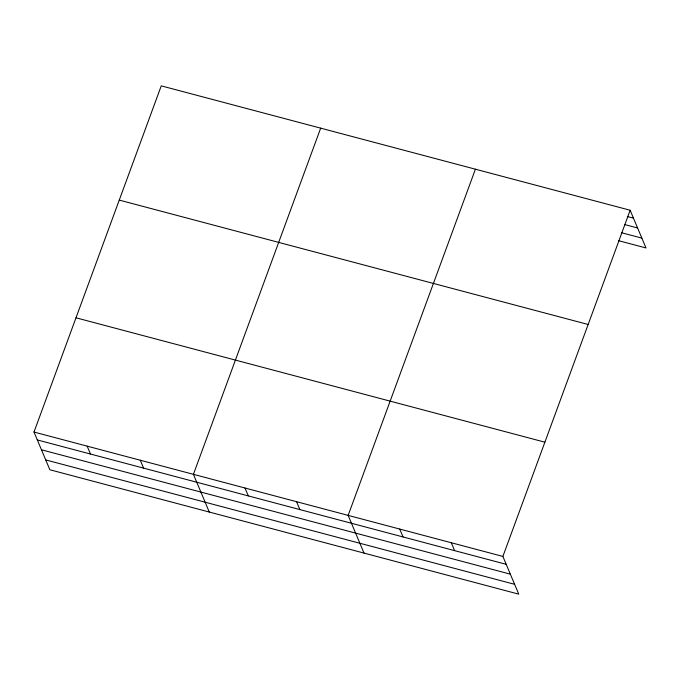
<?xml version="1.0" encoding="UTF-8"?>
<svg xmlns="http://www.w3.org/2000/svg" width="680" height="680" viewBox="0 0 680 680"><rect width="100%" height="100%" fill="white"/><g stroke="black" fill="none" stroke-linecap="round" stroke-linejoin="round"><path stroke-width="1.02" d="M630.148 210.248L502.885 556.427L518.746 594.141L49.852 469.752L34 432.038L161.254 85.859L630.148 210.248L646 247.962L618.698 240.72M320.679 128.146L193.426 474.325L209.279 512.048M475.413 169.192L348.151 515.38L364.012 553.095M627.394 216.529L633.462 218.144M624.452 224.494L637.602 227.987M621.639 232.755L641.861 238.119M119.263 200.099L588.149 324.488M75.998 317.798L544.884 442.187M34 432.038L502.885 556.427M37.323 439.935L506.209 564.323M41.455 449.777L510.348 574.167M45.721 459.918L514.607 584.307M451.308 542.742L454.631 550.638M399.729 529.057L403.053 536.962M296.574 501.695L299.897 509.592M244.996 488.01L248.319 495.907M140.284 460.233L143.599 468.129M87.142 446.131L90.457 454.036"/></g></svg>
